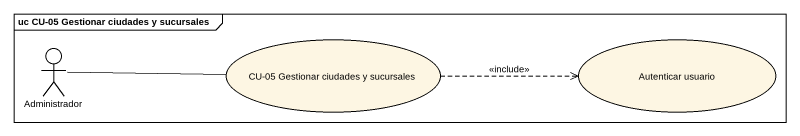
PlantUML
@startuml
mainframe uc CU-05 Gestionar ciudades y sucursales
actor Administrador
usecase "CU-05 Gestionar ciudades y sucursales" as CU_05_Gestionar_ciudades_y
usecase "Autenticar usuario" as Autenticar_usuario
Administrador -right- CU_05_Gestionar_ciudades_y
CU_05_Gestionar_ciudades_y .right.> Autenticar_usuario : <<include>>
@enduml
